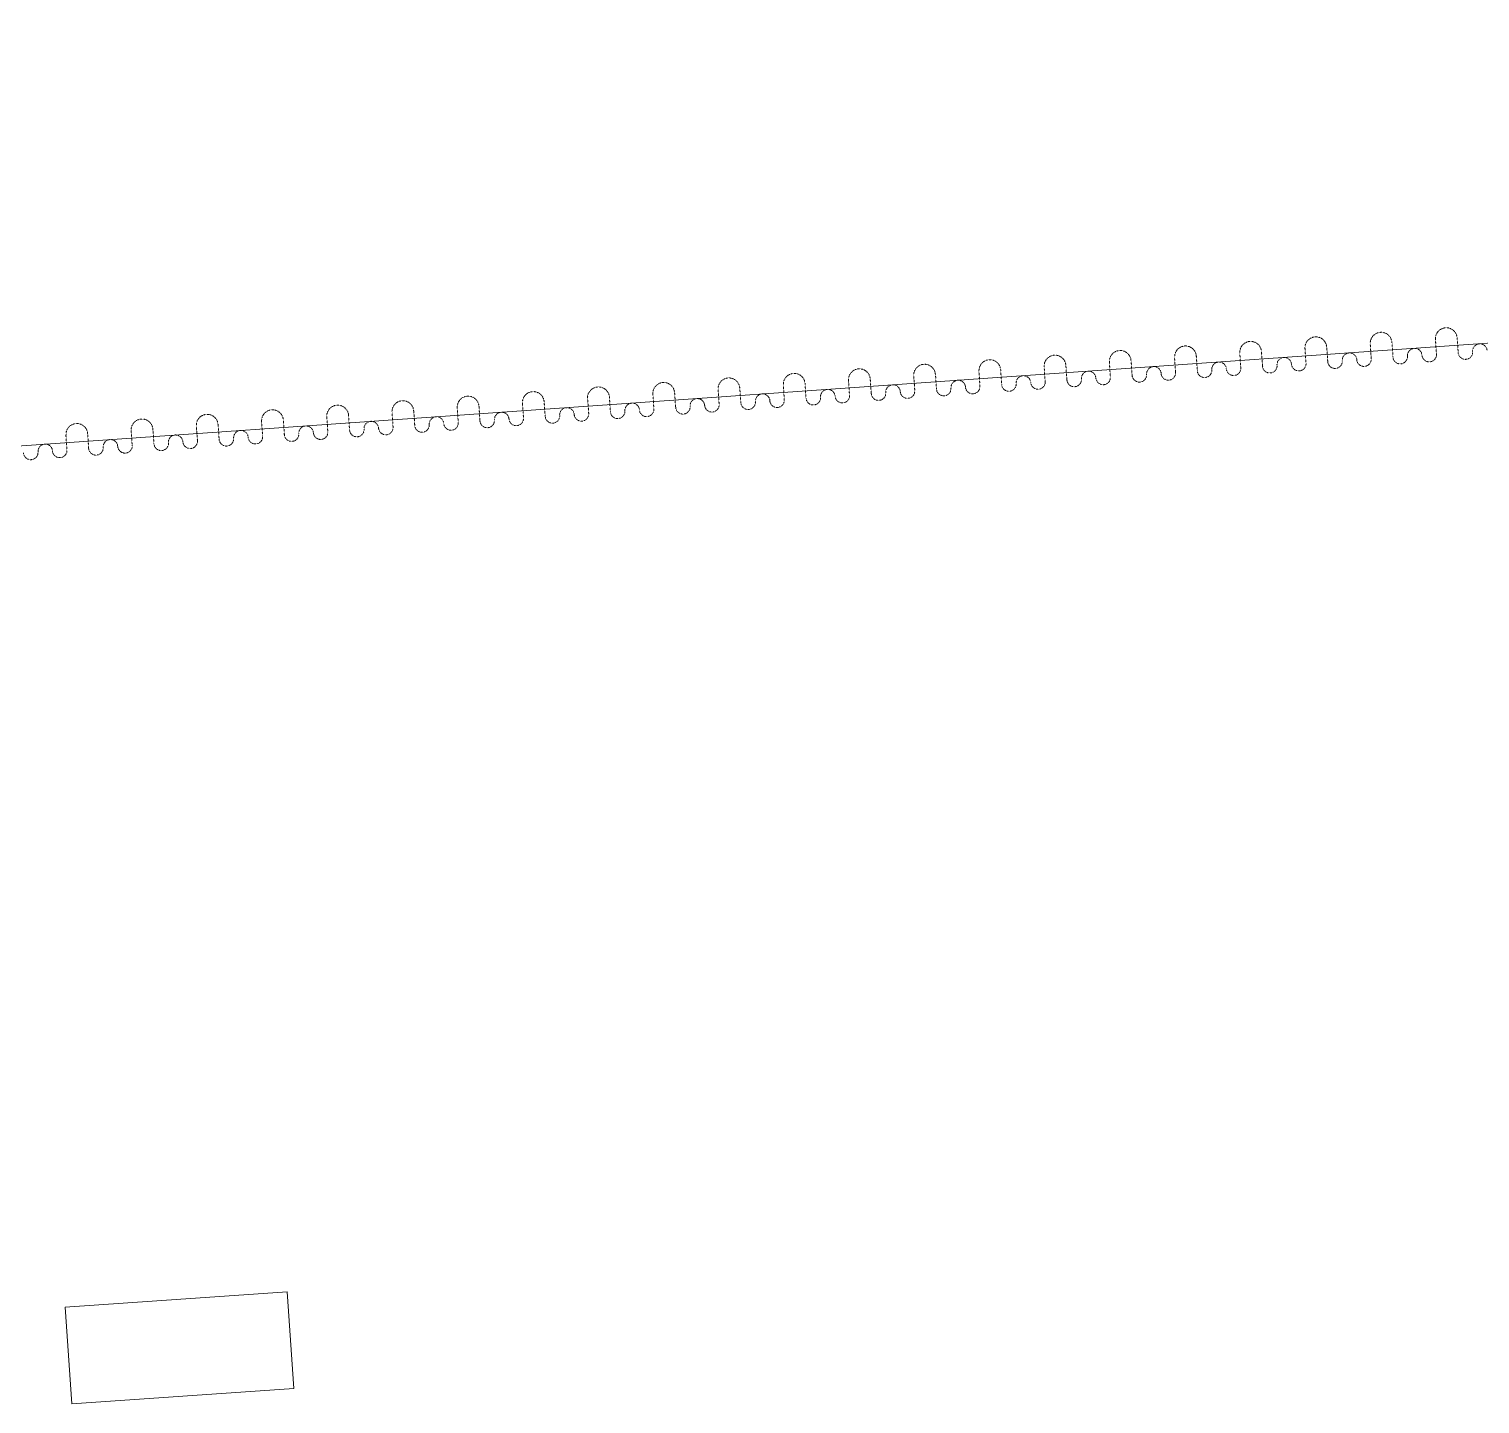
# Model space of a CAD drawing. Header units: millimetres. Extents: x 306 to 836129804, y -168137 to 818603917.
# Drawn here: x 833850543 to 833865525, y 818045421 to 818059616 of the extents above; entities that cross this region are included whole.
import ezdxf

# ---------------------------------------------------------------- set-up
doc = ezdxf.new("R2010")
doc.units = ezdxf.units.MM
doc.header["$LTSCALE"] = 3
doc.linetypes.add('SMALL DASH', pattern=[1.06, 0.53, -0.53])
doc.layers.add('A-010-M_LINE', color=251, linetype='Continuous', lineweight=13)
doc.layers.add('S-280-M_COLUMN', color=253, linetype='Continuous', lineweight=9)
doc.layers.add('UAJ-00XREF', color=7, linetype='Continuous')

# ---------------------------------------------------------------- blocks, each defined once
blk = doc.blocks.new('3A35X-MAGP-P-MP-00')
at = {"layer": 'A-010-M_LINE'}
blk.add_line((834491750, 818059616), (834374483, 818051418), dxfattribs=at)
at = {"layer": 'A-010-M_LINE', "linetype": 'SMALL DASH'}
for p, q in [((834444380, 818056229), (834444369, 818056381)), ((834444829, 818056260), (834444818, 818056412)), ((834445053, 818056276), (834445042, 818056428)), ((834442360, 818056087), (834442349, 818056239)), ((834442808, 818056119), (834442798, 818056271)), ((834443033, 818056134), (834443022, 818056287)), ((834443482, 818056166), (834443471, 818056318)), ((834443706, 818056182), (834443696, 818056334)), ((834444155, 818056213), (834444145, 818056365)), ((834440115, 818055930), (834440104, 818056083)), ((834440339, 818055946), (834440329, 818056098)), ((834440788, 818055978), (834440778, 818056130)), ((834441013, 818055993), (834441002, 818056145)), ((834441462, 818056025), (834441451, 818056177)), ((834441686, 818056040), (834441676, 818056192)), ((834442135, 818056072), (834442124, 818056224)), ((834438095, 818055789), (834438084, 818055941)), ((834438319, 818055805), (834438309, 818055957)), ((834438768, 818055836), (834438758, 818055988)), ((834438993, 818055852), (834438982, 818056004)), ((834439442, 818055883), (834439431, 818056036)), ((834439666, 818055899), (834439656, 818056051)), ((834436075, 818055648), (834436064, 818055800)), ((834436299, 818055664), (834436289, 818055816)), ((834436748, 818055695), (834436738, 818055847)), ((834436973, 818055711), (834436962, 818055863)), ((834437422, 818055742), (834437411, 818055894)), ((834437646, 818055758), (834437635, 818055910)), ((834433606, 818055475), (834433595, 818055628)), ((834434055, 818055507), (834434044, 818055659)), ((834434279, 818055522), (834434269, 818055675)), ((834434728, 818055554), (834434718, 818055706)), ((834434953, 818055570), (834434942, 818055722)), ((834435402, 818055601), (834435391, 818055753)), ((834435626, 818055617), (834435615, 818055769)), ((834431586, 818055334), (834431575, 818055486)), ((834432035, 818055366), (834432024, 818055518)), ((834432259, 818055381), (834432249, 818055533)), ((834432708, 818055413), (834432697, 818055565)), ((834432933, 818055428), (834432922, 818055580)), ((834433381, 818055460), (834433371, 818055612)), ((834430688, 818055271), (834430677, 818055424)), ((834430912, 818055287), (834430902, 818055439)), ((834431361, 818055319), (834431351, 818055471))]:
    blk.add_line(p, q, dxfattribs=at)
for centre, radius, start, end in [((834444930, 818056420), 112, 3.9989, 183.9989), ((834442910, 818056279), 112, 3.9989, 183.9989), ((834443583, 818056326), 112, 3.9989, 183.9989), ((834444257, 818056373), 112, 3.9989, 183.9989), ((834440890, 818056137), 112, 3.9989, 183.9989), ((834441563, 818056185), 112, 3.9989, 183.9989), ((834442237, 818056232), 112, 3.9989, 183.9989), ((834443257, 818056150), 75, 3.9989, 183.9989), ((834443931, 818056197), 75, 3.9989, 183.9989), ((834444454, 818056234), 75, 183.9989, 3.9989), ((834444604, 818056244), 75, 3.9989, 183.9989), ((834444754, 818056255), 75, 183.9989, 3.9989), ((834444754, 818056255), 75, 183.9989, 3.9989), ((834445128, 818056281), 75, 183.9989, 3.9989), ((834445277, 818056291), 75, 3.9989, 183.9989), ((834438870, 818055996), 112, 3.9989, 183.9989), ((834439543, 818056043), 112, 3.9989, 183.9989), ((834440217, 818056090), 112, 3.9989, 183.9989), ((834441237, 818056009), 75, 3.9989, 183.9989), ((834441911, 818056056), 75, 3.9989, 183.9989), ((834442434, 818056093), 75, 183.9989, 3.9989), ((834442584, 818056103), 75, 3.9989, 183.9989), ((834442734, 818056114), 75, 183.9989, 3.9989), ((834442734, 818056114), 75, 183.9989, 3.9989), ((834443108, 818056140), 75, 183.9989, 3.9989), ((834443407, 818056161), 75, 183.9989, 3.9989), ((834443407, 818056161), 75, 183.9989, 3.9989), ((834443781, 818056187), 75, 183.9989, 3.9989), ((834444080, 818056208), 75, 183.9989, 3.9989), ((834444080, 818056208), 75, 183.9989, 3.9989), ((834436850, 818055855), 112, 3.9989, 183.9989), ((834437523, 818055902), 112, 3.9989, 183.9989), ((834438197, 818055949), 112, 3.9989, 183.9989), ((834439217, 818055868), 75, 3.9989, 183.9989), ((834439891, 818055915), 75, 3.9989, 183.9989), ((834440040, 818055925), 75, 183.9989, 3.9989), ((834440040, 818055925), 75, 183.9989, 3.9989), ((834440414, 818055951), 75, 183.9989, 3.9989), ((834440564, 818055962), 75, 3.9989, 183.9989), ((834440714, 818055972), 75, 183.9989, 3.9989), ((834440714, 818055972), 75, 183.9989, 3.9989), ((834441088, 818055998), 75, 183.9989, 3.9989), ((834441387, 818056019), 75, 183.9989, 3.9989), ((834441387, 818056019), 75, 183.9989, 3.9989), ((834441761, 818056046), 75, 183.9989, 3.9989), ((834442060, 818056066), 75, 183.9989, 3.9989), ((834442060, 818056066), 75, 183.9989, 3.9989), ((834434156, 818055667), 112, 3.9989, 183.9989), ((834434830, 818055714), 112, 3.9989, 183.9989), ((834435503, 818055761), 112, 3.9989, 183.9989), ((834436176, 818055808), 113, 3.9989, 183.9989), ((834437197, 818055726), 75, 3.9989, 183.9989), ((834437871, 818055774), 75, 3.9989, 183.9989), ((834438020, 818055784), 75, 183.9989, 3.9989), ((834438020, 818055784), 75, 183.9989, 3.9989), ((834438394, 818055810), 75, 183.9989, 3.9989), ((834438544, 818055821), 75, 3.9989, 183.9989), ((834438694, 818055831), 75, 183.9989, 3.9989), ((834438694, 818055831), 75, 183.9989, 3.9989), ((834439068, 818055857), 75, 183.9989, 3.9989), ((834439367, 818055878), 75, 183.9989, 3.9989), ((834439367, 818055878), 75, 183.9989, 3.9989), ((834439741, 818055904), 75, 183.9989, 3.9989), ((834432136, 818055526), 112, 3.9989, 183.9989), ((834432810, 818055573), 112, 3.9989, 183.9989), ((834433483, 818055620), 113, 3.9989, 183.9989), ((834435177, 818055585), 75, 3.9989, 183.9989), ((834435701, 818055622), 75, 183.9989, 3.9989), ((834435850, 818055632), 75, 3.9989, 183.9989), ((834436000, 818055643), 75, 183.9989, 3.9989), ((834436000, 818055643), 75, 183.9989, 3.9989), ((834436374, 818055669), 75, 183.9989, 3.9989), ((834436524, 818055679), 75, 3.9989, 183.9989), ((834436673, 818055690), 75, 183.9989, 3.9989), ((834436673, 818055690), 75, 183.9989, 3.9989), ((834437048, 818055716), 75, 183.9989, 3.9989), ((834437347, 818055737), 75, 183.9989, 3.9989), ((834437347, 818055737), 75, 183.9989, 3.9989), ((834437721, 818055763), 75, 183.9989, 3.9989), ((834430790, 818055431), 112, 3.9989, 183.9989), ((834431463, 818055478), 112, 3.9989, 183.9989), ((834433157, 818055444), 75, 3.9989, 183.9989), ((834433681, 818055481), 75, 183.9989, 3.9989), ((834433830, 818055491), 75, 3.9989, 183.9989), ((834433980, 818055502), 75, 183.9989, 3.9989), ((834433980, 818055502), 75, 183.9989, 3.9989), ((834434354, 818055528), 75, 183.9989, 3.9989), ((834434504, 818055538), 75, 3.9989, 183.9989), ((834434653, 818055549), 75, 183.9989, 3.9989), ((834434653, 818055549), 75, 183.9989, 3.9989), ((834435027, 818055575), 75, 183.9989, 3.9989), ((834435327, 818055596), 75, 183.9989, 3.9989), ((834435327, 818055596), 75, 183.9989, 3.9989), ((834430464, 818055256), 75, 3.9989, 183.9989), ((834431137, 818055303), 75, 3.9989, 183.9989), ((834431661, 818055339), 75, 183.9989, 3.9989), ((834431810, 818055350), 75, 3.9989, 183.9989), ((834431960, 818055360), 75, 183.9989, 3.9989), ((834431960, 818055360), 75, 183.9989, 3.9989), ((834432334, 818055386), 75, 183.9989, 3.9989), ((834432484, 818055397), 75, 3.9989, 183.9989), ((834432633, 818055407), 75, 183.9989, 3.9989), ((834432633, 818055407), 75, 183.9989, 3.9989), ((834433007, 818055434), 75, 183.9989, 3.9989), ((834433307, 818055454), 75, 183.9989, 3.9989), ((834433307, 818055454), 75, 183.9989, 3.9989), ((834430314, 818055245), 75, 183.9989, 3.9989), ((834430613, 818055266), 75, 183.9989, 3.9989), ((834430613, 818055266), 75, 183.9989, 3.9989), ((834430987, 818055292), 75, 183.9989, 3.9989), ((834431287, 818055313), 75, 183.9989, 3.9989), ((834431287, 818055313), 75, 183.9989, 3.9989)]:
    blk.add_arc(centre, radius, start, end, dxfattribs=at)
at = {"layer": 'S-280-M_COLUMN', "lineweight": 13}
for p, q in [((834430668, 818046419), (834432963, 818046579)), ((834432963, 818046579), (834433032, 818045581)), ((834430738, 818045421), (834430668, 818046419)), ((834430738, 818045421), (834433032, 818045581))]:
    blk.add_line(p, q, dxfattribs=at)

msp = doc.modelspace()

# ---------------------------------------------------------------- block references
at = {"layer": 'UAJ-00XREF', "ltscale": 0.5}
msp.add_blockref('3A35X-MAGP-P-MP-00', (-579753, 0), dxfattribs=at)

doc.saveas('drawing.dxf')
